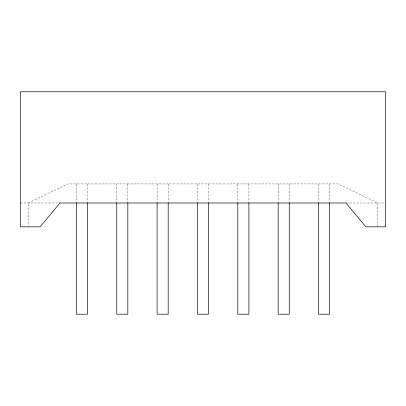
<?xml version="1.0" encoding="UTF-8"?>
<svg xmlns="http://www.w3.org/2000/svg" width="406" height="406" viewBox="0 0 406 406"><rect width="100%" height="100%" fill="white"/><g stroke="black" fill="none" stroke-linecap="round" stroke-linejoin="round"><path stroke-width="0.3" stroke-dasharray="2.03 1.52" d="M20.3 203L60.017 203M345.983 203L385.7 203M377.758 226.832L377.758 203L338.041 183.933L67.959 183.933L28.242 203L28.242 226.832M329.601 183.933L329.601 202.274M318.517 183.933L318.517 202.274M289.245 183.933L289.245 202.274M278.166 183.933L278.166 202.274M248.893 183.933L248.893 202.274M237.814 183.933L237.814 202.274M208.542 183.933L208.542 202.274M197.458 183.933L197.458 202.274M168.185 183.933L168.185 202.274M157.107 183.933L157.107 202.274M127.834 183.933L127.834 202.274M116.755 183.933L116.755 202.274M87.483 183.933L87.483 202.274M76.399 183.933L76.399 202.274"/><path stroke-width="0.61" d="M329.601 202.909L329.601 314.208L318.517 314.208L318.517 202.909M289.245 202.909L289.245 314.208L278.166 314.208L278.166 202.909M248.893 202.909L248.893 314.208L237.814 314.208L237.814 202.909M208.542 202.909L208.542 314.208L197.458 314.208L197.458 202.909M168.185 202.909L168.185 314.208L157.107 314.208L157.107 202.909M127.834 202.909L127.834 314.208L116.755 314.208L116.755 202.909M87.483 202.909L87.483 314.208L76.399 314.208L76.399 202.909M60.017 203L40.158 226.832L20.3 226.832L20.3 91.792L385.7 91.792L385.7 226.832L365.842 226.832L345.983 203L60.017 203"/></g></svg>
